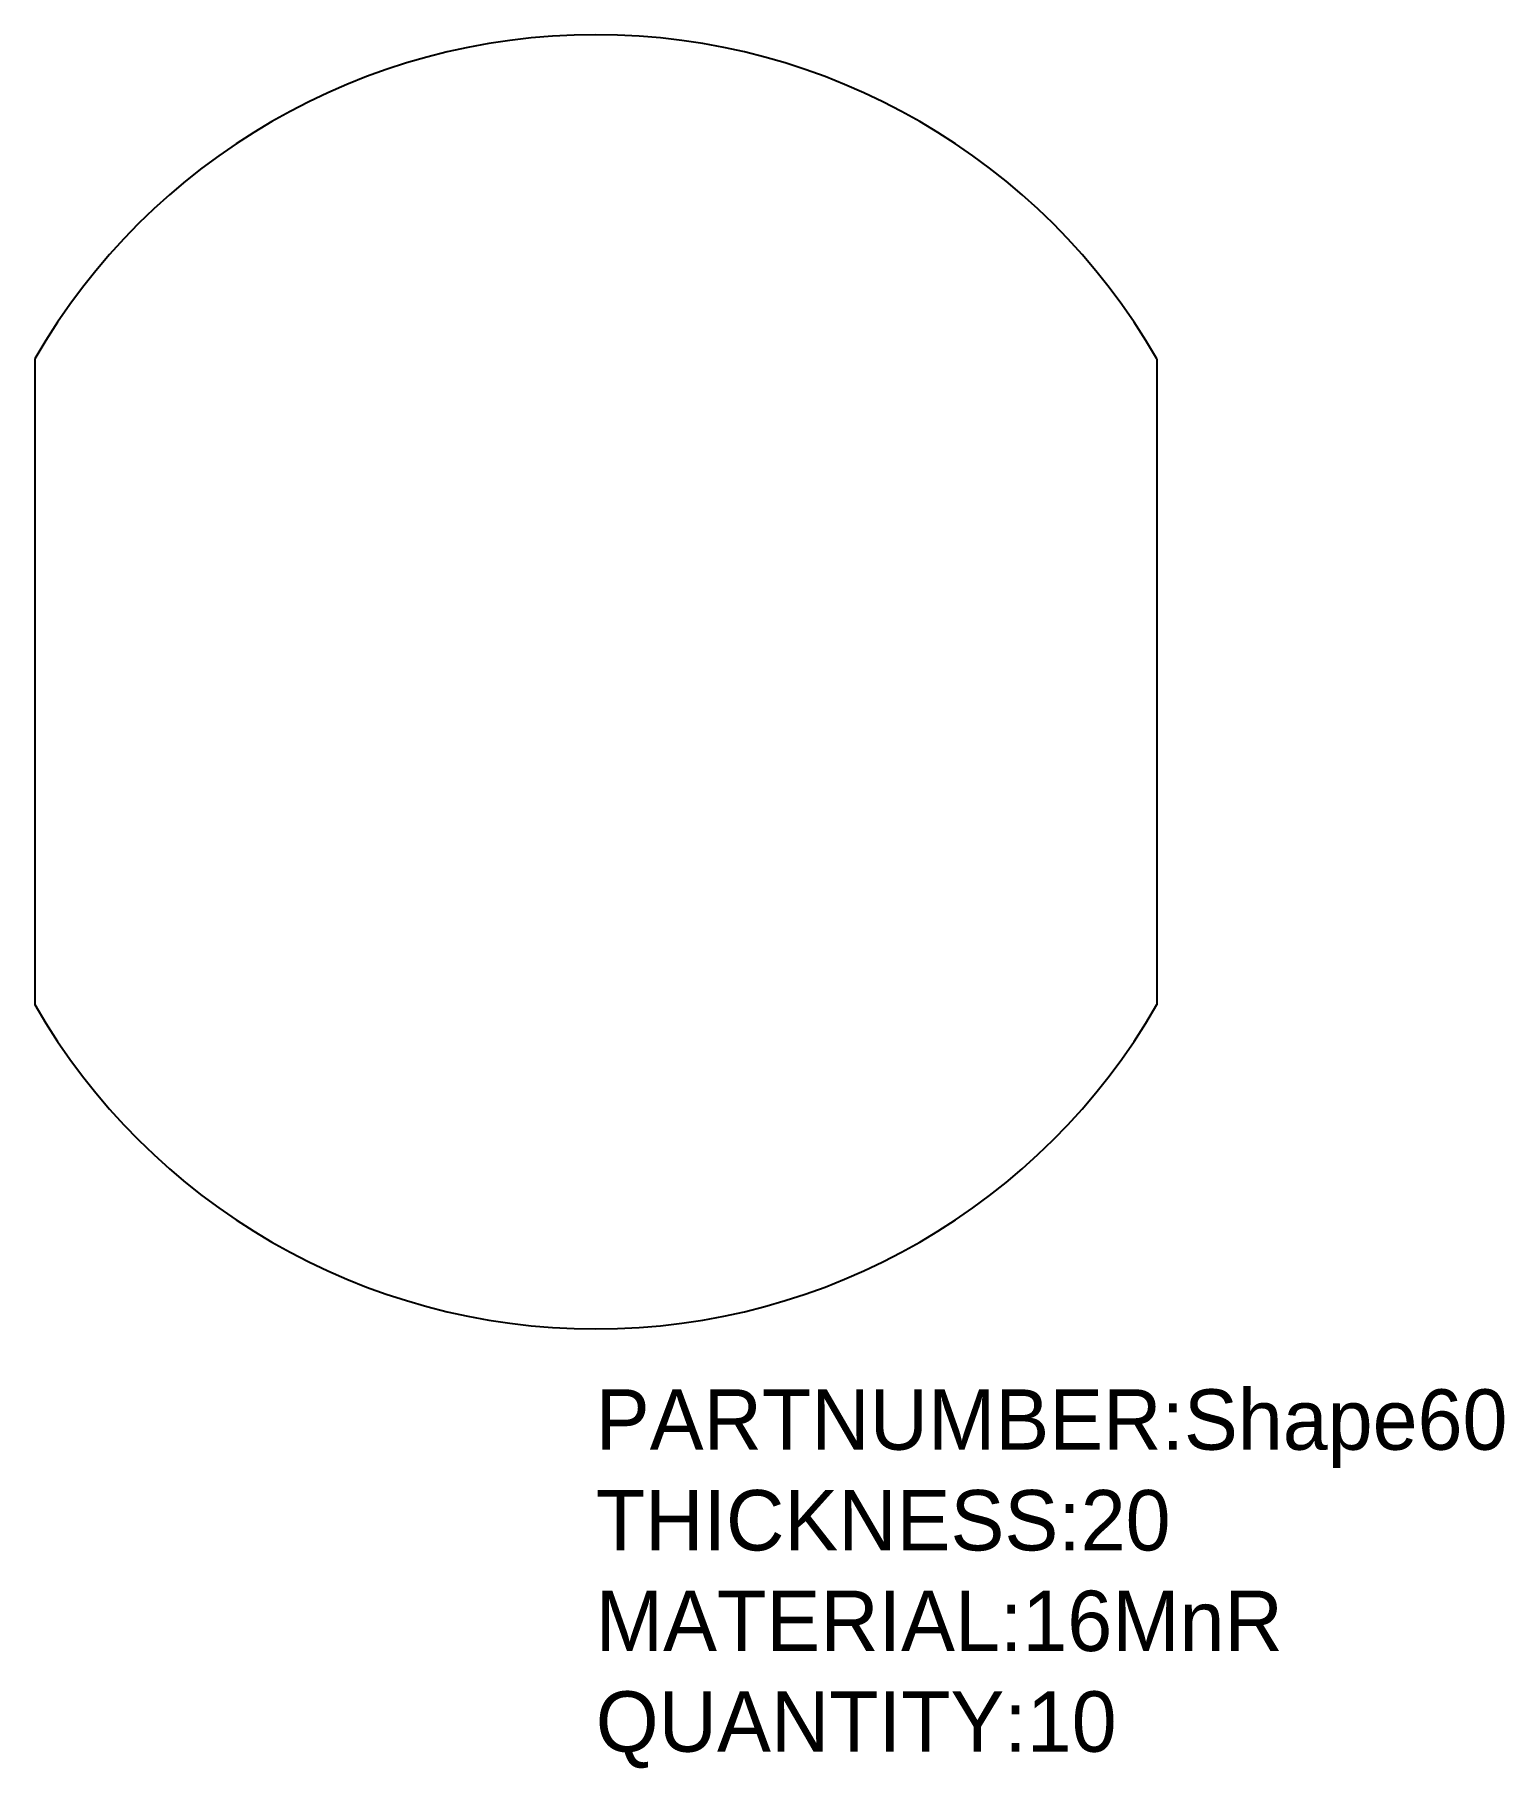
# Model space of a CAD drawing. Extents: x -65 to 105, y -126 to 75.
import ezdxf

# ---------------------------------------------------------------- set-up
doc = ezdxf.new("R2010")
doc.units = 0

msp = doc.modelspace()

# ---------------------------------------------------------------- linework, layer by layer
for p, q in [((-65, 37.42), (-65, -37.42)), ((65, 37.42), (65, -37.42))]:
    msp.add_line(p, q)
for start, end in [(29.9264, 150.0736), (-150.0736, -29.9264)]:
    msp.add_arc((0, 0), 75, start, end)

# ---------------------------------------------------------------- texts
for s, p in [('PARTNUMBER:Shape60', (0, -89)), ('THICKNESS:20', (0, -100.67)), ('MATERIAL:16MnR', (0, -112.33)), ('QUANTITY:10', (0, -124))]:
    msp.add_text(s, height=7).set_placement(p)

doc.saveas('drawing.dxf')
